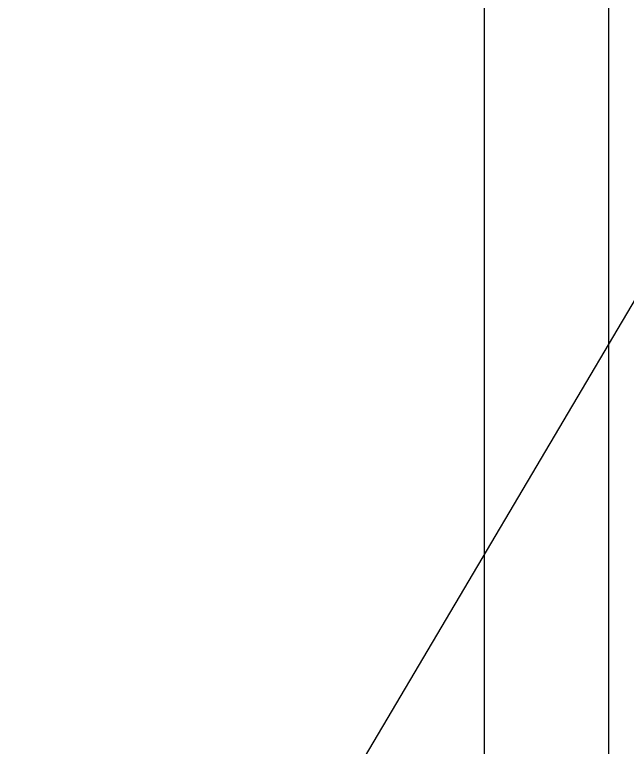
# Model space of a CAD drawing. Header units: inches. Extents: x 6 to 183294, y -48183 to 78918.
# Drawn here: x 112247 to 113382, y -16896 to -15539 of the extents above; entities that cross this region are included whole.
import ezdxf

# ---------------------------------------------------------------- set-up
doc = ezdxf.new("R2010")
doc.units = ezdxf.units.IN
doc.header["$MEASUREMENT"] = 0
doc.layers.add('S-BEAM OUTER', color=4, linetype='Continuous')
doc.layers.add('S-COLUMN HATCH', color=8, linetype='Continuous')

# ---------------------------------------------------------------- blocks, each defined once
blk = doc.blocks.new('JHJ')
at = {"layer": 'S-COLUMN HATCH'}
h = blk.add_hatch(dxfattribs=at)
h.set_pattern_fill('ANSI31', color=8, scale=700, angle=180, style=0)
h.set_pattern_definition([(225, (-3787172.77, 1101831.04), (61.8718434, -61.8718434), [])])
h.paths.add_polyline_path([(80810.3, 27270.3), (80810.3, 27520.2), (83544.7, 27520.2), (83774.7, 27520.2), (86127.4, 27520.2), (86357.4, 27520.2), (88867.4, 27520.3), (89023.9, 27520.3, 0.005051), (89090.1, 27527.2, 0.368122), (92003.1, 30653.5), (92023.1, 31273.6), (92023.1, 30564.1), (92253, 30556, -0.016263), (92228.9, 30326, -0.348446), (89023.9, 27270.3), (83619, 27270.2), (83319, 27270.2), (80810.3, 27270.3)])
at = {"color": 8}
blk.add_line((81714.4, 30570.3, -391289.2), (79939.8, 27570.3, -391289.2), dxfattribs=at)
at = {"layer": 'S-BEAM OUTER', "color": 8, "ltscale": 2500}
for p, q in [((80810.3, 27270.3, 102705.8), (80810.3, 33800.3, 102705.8)), ((81040.3, 27520.2, 102705.8), (81040.3, 33570.3, 102705.8))]:
    blk.add_line(p, q, dxfattribs=at)

msp = doc.modelspace()

# ---------------------------------------------------------------- block references
msp.add_blockref('JHJ', (32306.871, -45579.647, -201512.329))

doc.saveas('drawing.dxf')
